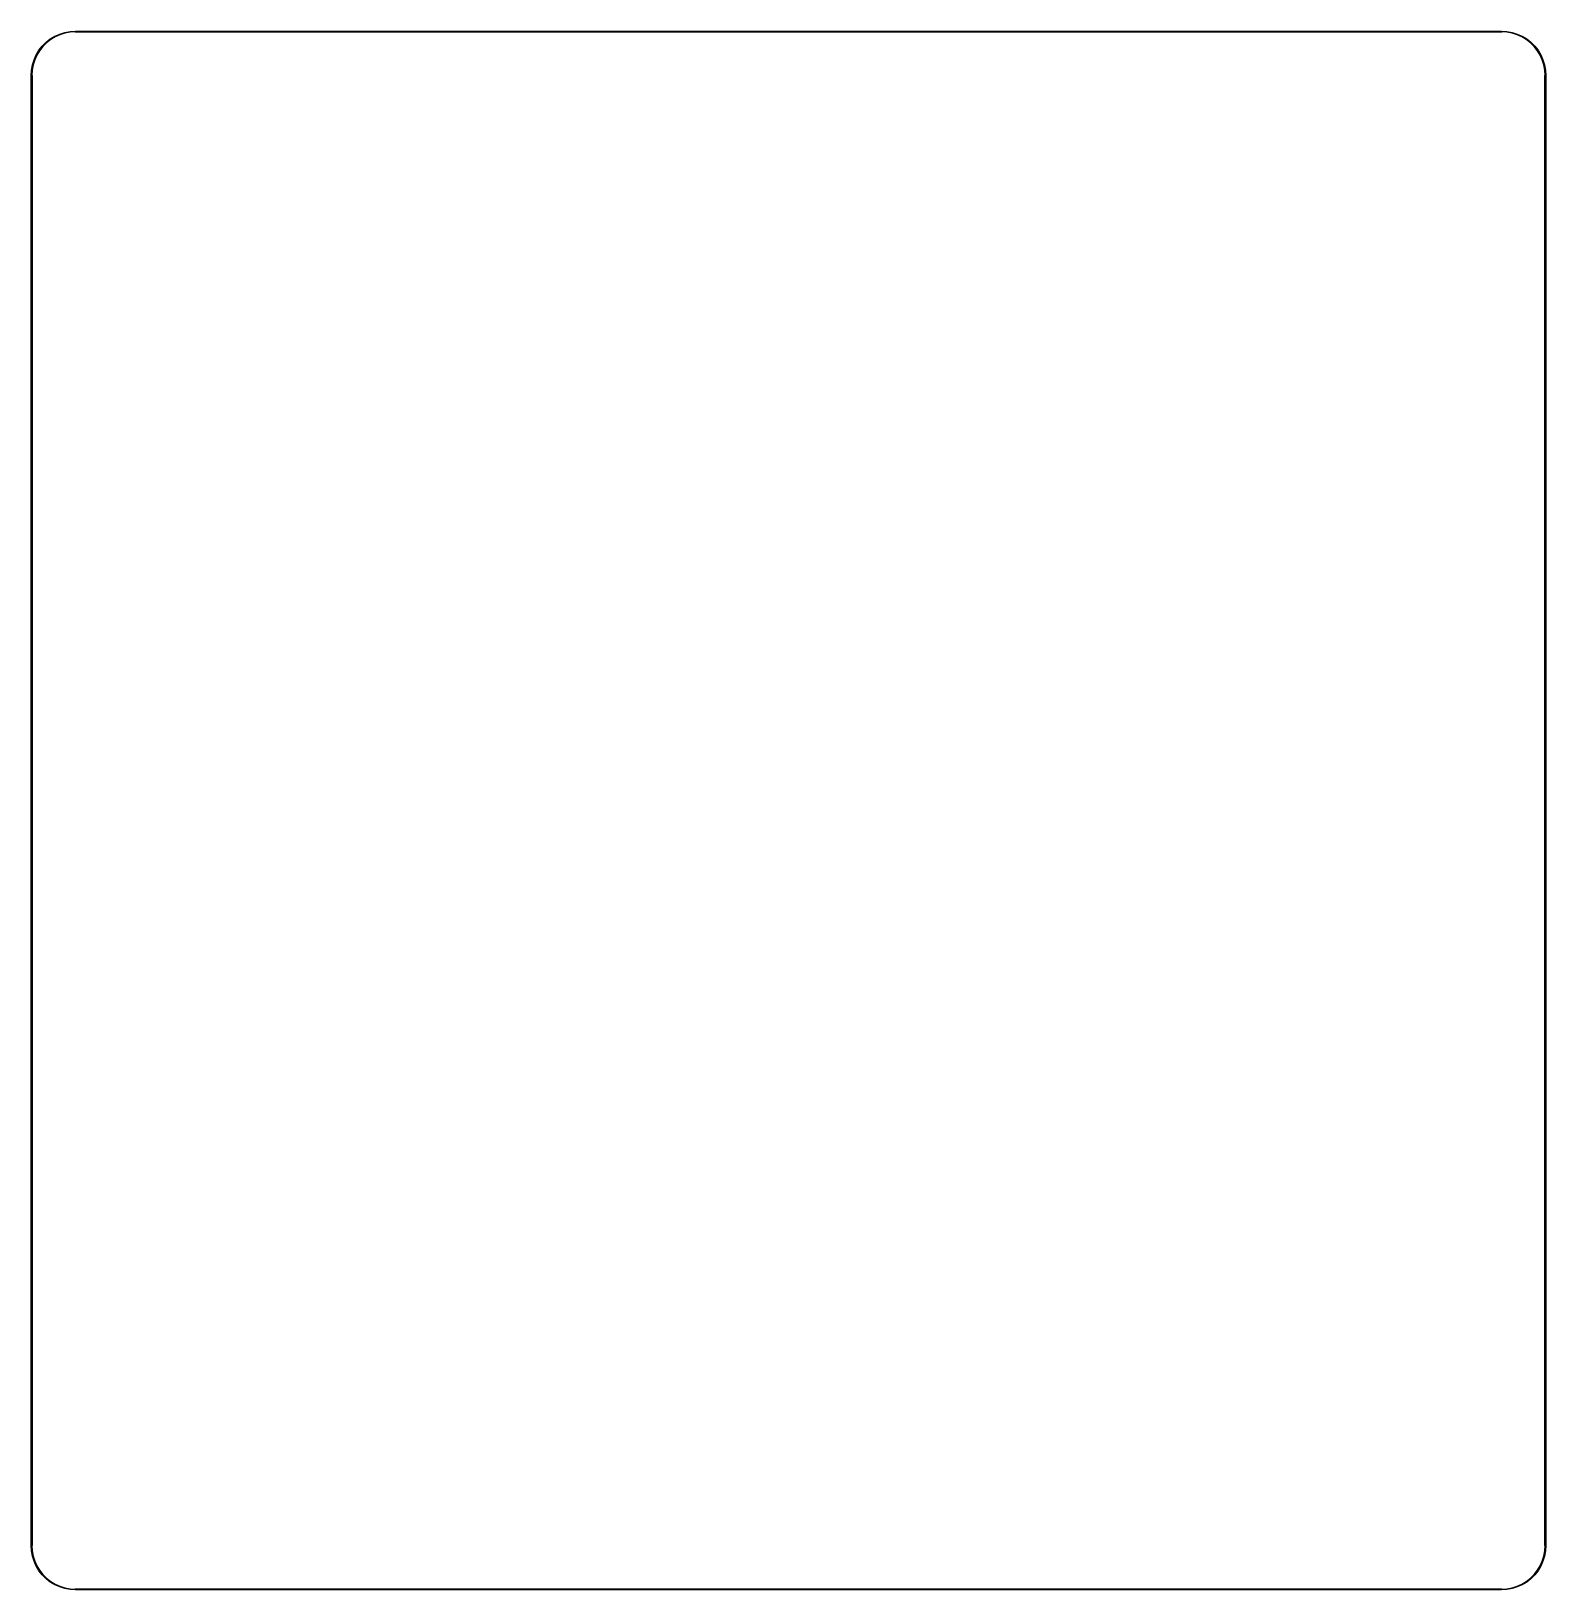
# Model space of a CAD drawing. Extents: x 124 to 210.5, y -115 to -26.
import ezdxf

# ---------------------------------------------------------------- set-up
doc = ezdxf.new("R2010")
doc.units = 0
doc.layers.add('BLACK', color=7, linetype='CONTINUOUS')

msp = doc.modelspace()

# ---------------------------------------------------------------- linework, layer by layer
at = {"layer": 'BLACK', "linetype": 'CONTINUOUS'}
for p, q in [((124.61, -26.8256), (124.826, -26.61)), ((124.856, -26.6441), (124.644, -26.8558)), ((124.826, -26.61), (125.066, -26.422)), ((125.091, -26.4594), (124.856, -26.6441)), ((125.066, -26.422), (125.327, -26.2642)), ((125.348, -26.3045), (125.091, -26.4594)), ((125.327, -26.2642), (125.605, -26.1391)), ((125.621, -26.1816), (125.348, -26.3045)), ((125.605, -26.1391), (125.896, -26.0484)), ((125.907, -26.0925), (125.621, -26.1816)), ((125.896, -26.0484), (126.196, -25.9934)), ((126.201, -26.0386), (125.907, -26.0925)), ((126.196, -25.9934), (126.5, -25.975)), ((126.49, -26.0211), (126.201, -26.0386)), ((126.5, -26.025), (126.49, -26.0211)), ((126.5, -25.975), (208, -25.975)), ((208, -26.025), (126.5, -26.025)), ((208, -25.975), (208.304, -25.9934)), ((208.01, -26.0211), (208, -26.025)), ((208.299, -26.0386), (208.01, -26.0211)), ((208.593, -26.0925), (208.299, -26.0386)), ((208.304, -25.9934), (208.604, -26.0484)), ((208.879, -26.1816), (208.593, -26.0925)), ((208.604, -26.0484), (208.895, -26.1391)), ((209.152, -26.3045), (208.879, -26.1816)), ((208.895, -26.1391), (209.173, -26.2642)), ((209.409, -26.4594), (209.152, -26.3045)), ((209.173, -26.2642), (209.434, -26.422)), ((209.644, -26.6441), (209.409, -26.4594)), ((209.434, -26.422), (209.674, -26.61)), ((209.856, -26.8558), (209.644, -26.6441)), ((209.674, -26.61), (209.89, -26.8256)), ((124.048, -27.8957), (124.139, -27.6046)), ((124.139, -27.6046), (124.264, -27.3266)), ((124.304, -27.3477), (124.182, -27.6207)), ((124.264, -27.3266), (124.422, -27.0656)), ((124.459, -27.0915), (124.304, -27.3477)), ((124.422, -27.0656), (124.61, -26.8256)), ((124.644, -26.8558), (124.459, -27.0915)), ((210.041, -27.0915), (209.856, -26.8558)), ((209.89, -26.8256), (210.078, -27.0656)), ((210.196, -27.3477), (210.041, -27.0915)), ((210.078, -27.0656), (210.236, -27.3266)), ((210.318, -27.6207), (210.196, -27.3477)), ((210.236, -27.3266), (210.361, -27.6046)), ((210.361, -27.6046), (210.452, -27.8957)), ((123.975, -28.5), (123.993, -28.1956)), ((123.993, -28.1956), (124.048, -27.8957)), ((124.039, -28.2011), (124.021, -28.4905)), ((124.021, -28.4905), (124.025, -28.5)), ((124.093, -27.9066), (124.039, -28.2011)), ((124.182, -27.6207), (124.093, -27.9066)), ((210.407, -27.9066), (210.318, -27.6207)), ((210.461, -28.2011), (210.407, -27.9066)), ((210.452, -27.8957), (210.507, -28.1956)), ((210.479, -28.4905), (210.461, -28.2011)), ((210.475, -28.5), (210.479, -28.4905)), ((210.507, -28.1956), (210.525, -28.5)), ((123.975, -112.5), (123.975, -28.5)), ((124.025, -28.5), (124.025, -112.5)), ((210.475, -112.5), (210.475, -28.5)), ((210.525, -28.5), (210.525, -112.5)), ((123.993, -112.804), (123.975, -112.5)), ((124.048, -113.104), (123.993, -112.804)), ((124.025, -112.5), (124.021, -112.51)), ((124.021, -112.51), (124.039, -112.799)), ((124.039, -112.799), (124.093, -113.093)), ((124.093, -113.093), (124.182, -113.379)), ((210.318, -113.379), (210.407, -113.093)), ((210.407, -113.093), (210.461, -112.799)), ((210.507, -112.804), (210.452, -113.104)), ((210.461, -112.799), (210.479, -112.51)), ((210.479, -112.51), (210.475, -112.5)), ((210.525, -112.5), (210.507, -112.804)), ((124.139, -113.395), (124.048, -113.104)), ((124.264, -113.673), (124.139, -113.395)), ((124.182, -113.379), (124.304, -113.652)), ((124.422, -113.934), (124.264, -113.673)), ((124.304, -113.652), (124.459, -113.909)), ((124.61, -114.174), (124.422, -113.934)), ((124.459, -113.909), (124.644, -114.144)), ((209.856, -114.144), (210.041, -113.909)), ((210.078, -113.934), (209.89, -114.174)), ((210.041, -113.909), (210.196, -113.652)), ((210.236, -113.673), (210.078, -113.934)), ((210.196, -113.652), (210.318, -113.379)), ((210.361, -113.395), (210.236, -113.673)), ((210.452, -113.104), (210.361, -113.395)), ((124.826, -114.39), (124.61, -114.174)), ((124.644, -114.144), (124.856, -114.356)), ((125.066, -114.578), (124.826, -114.39)), ((124.856, -114.356), (125.091, -114.541)), ((125.327, -114.736), (125.066, -114.578)), ((125.091, -114.541), (125.348, -114.696)), ((125.605, -114.861), (125.327, -114.736)), ((125.348, -114.696), (125.621, -114.818)), ((125.896, -114.952), (125.605, -114.861)), ((125.621, -114.818), (125.907, -114.907)), ((208.593, -114.907), (208.879, -114.818)), ((208.895, -114.861), (208.604, -114.952)), ((208.879, -114.818), (209.152, -114.696)), ((209.173, -114.736), (208.895, -114.861)), ((209.152, -114.696), (209.409, -114.541)), ((209.434, -114.578), (209.173, -114.736)), ((209.409, -114.541), (209.644, -114.356)), ((209.674, -114.39), (209.434, -114.578)), ((209.644, -114.356), (209.856, -114.144)), ((209.89, -114.174), (209.674, -114.39)), ((126.196, -115.007), (125.896, -114.952)), ((125.907, -114.907), (126.201, -114.961)), ((126.5, -115.025), (126.196, -115.007)), ((126.201, -114.961), (126.49, -114.979)), ((126.49, -114.979), (126.5, -114.975)), ((126.5, -114.975), (208, -114.975)), ((208, -115.025), (126.5, -115.025)), ((208, -114.975), (208.01, -114.979)), ((208.304, -115.007), (208, -115.025)), ((208.01, -114.979), (208.299, -114.961)), ((208.299, -114.961), (208.593, -114.907)), ((208.604, -114.952), (208.304, -115.007))]:
    msp.add_line(p, q, dxfattribs=at)

doc.saveas('drawing.dxf')
